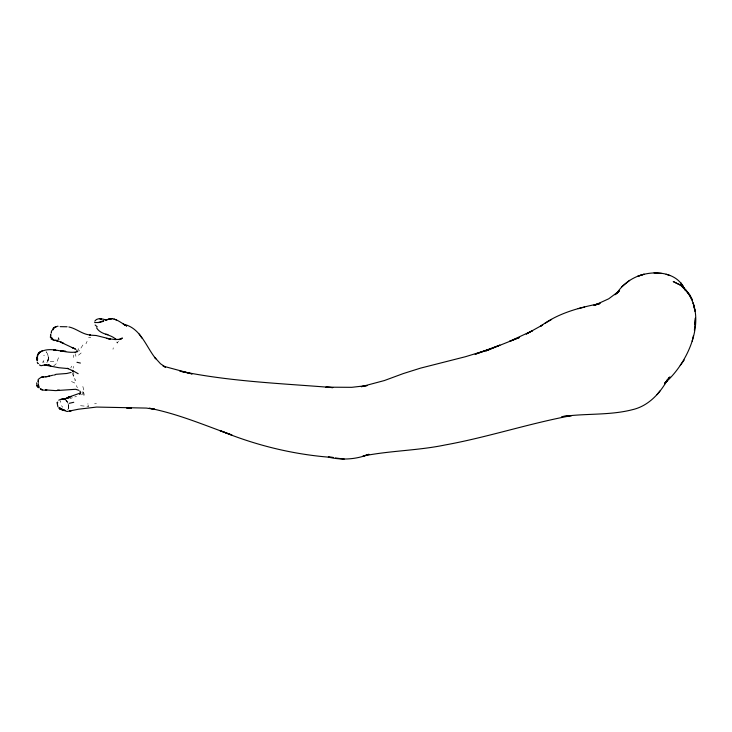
<?xml version="1.0" encoding="UTF-8"?>
<svg xmlns="http://www.w3.org/2000/svg" width="732" height="732" viewBox="0 0 732 732"><rect width="100%" height="100%" fill="white"/><g stroke="black" fill="none" stroke-linecap="round" stroke-linejoin="round"><path stroke-width="0.55" stroke-dasharray="3.66 2.75" d="M73.694 357.481L73.776 355.047M74.646 379.917L75.671 380.567L73.502 376.431L73.85 373.906L72.77 371.49M73.154 368.196L73.465 366.384M68.488 404.897L68.222 408.987L67.06 410.121L68.222 408.987L68.598 406.882M112.993 349.255L113.277 347.828M58.487 357.719L56.254 363.731L53.711 365.854M42.218 362.166L43.435 361.855L43.865 360.483M72.422 397.732L70.162 398.537M85.964 343.784L87.09 341.368M70.766 367.986L71.709 366.146M81.609 394.877L82.377 393.523L84.491 396.433L83.906 393.45L81.792 389.461M82.899 345.001L79.019 351.113L78.48 348.615M43.728 355.752L44.323 355.166M118.602 341.396L117.202 342.64L117.742 342.128L117.33 344.397L116.791 341.972M78.516 355.185L81.17 352.961M60.838 400.797L60.18 401.319L60.472 402.38M74.756 396.945L76.503 396.405M53.884 361.398L49.556 361.571M94.593 403.799L96.414 403.68M80.538 405.711L88.773 406.516L86.962 403.35L88.142 404M88.545 337.708L90.805 337.662M71.48 381.518L76.961 384.016M62.696 407.239L61.515 405.693M65.276 399.434L67.124 401.154L68.369 403.899M65.304 399.626L67.088 401.319L65.422 399.681M82.222 391.849L83.906 393.45M43.435 361.855L44.002 362.441M65.971 400.239L67.811 403.167M77.382 387.722L76.338 385.572M72.294 373.238L73.502 376.431M82.835 386.487L84.244 391.51M75.506 354.068L75.918 356.383M68.186 404.064L68.598 406.901M48.385 357.555L47.928 361.041L48.394 357.564L47.672 354.142L46.125 351.79C48.916 354.755 49.218 359.714 46.674 362.916L47.809 361.059L48.394 357.564"/><path stroke-width="1.1" d="M57.608 402.042L57.636 402.81M37.533 360.217L37.552 357.994M36.627 382.882L37.039 385.791L38.192 387.036M38.384 381.948L38.284 380.814L38.403 381.262M368.891 454.334L362.999 456.045C390.019 450.628 417.945 450.619 445.01 444.992C487.787 437.242 529.19 423.398 571.875 415.529L561.847 416.654C585.271 413.168 609.463 415.639 632.512 409.664C648.515 405.986 660.081 393.258 667.712 379.396L664.949 383.669L667.547 379.908L665.004 382.955C690.77 360.391 711.33 310.35 679.781 284.373L686.662 291.336M50.599 336.253L50.847 334.798M694.384 330.205L695.217 322.528M57.005 402.408L57.919 406.791M37.789 355.688L36.838 358.772L37.058 360.473L37.451 355.386M36.838 358.772L37.14 357.042M50.682 334.588L50.362 337.415M692.188 341.149L693.405 335.768M80.264 392.691L79.77 394.365L80.767 392.16M76.823 349.896L77.18 351.717M51.066 333.261L51.514 331.98M38.128 353.949L37.405 355.642L38.448 353.538M51.322 331.797L51.917 330.388M37.991 354.361L39.006 353.629M664.949 383.669L669.03 377.575M617.103 292.827C623.307 283.458 633.281 276.778 644.187 274.207L637.764 276.33C652.834 270.145 676.029 271.398 683.981 287.996L681.007 282.964M76.338 351.964L77.757 351.433M680.257 365.369L684.21 360.025M75.176 352.769L75.735 352.019C63.986 353.977 49.419 345.01 38.842 353.099L40.315 351.781L38.668 353.245M94.785 321.147C96.99 317.523 101.931 318.749 105.252 319.728M657.025 394.658L659.962 390.97M38.101 379.496L40.955 377.373L46.93 376.623M52.841 330.022L53.271 329.482M665.004 382.955L670.027 376.943L668.792 378.426M616.353 293.788L618.448 291.409L614.926 294.749L619.556 290.695L608.713 298.802L595.189 304.997L600.121 303.277L593.881 305.244L599.481 303.688C578.71 307.687 557.921 313.314 540.655 326.17L542.641 324.935L526.216 334.039L532.576 330.672L509.481 341.396L519.574 337.434L485.911 350.884L499.901 345.138L475.141 354.251L489.735 349.301L465.461 356.713L420.561 368.123L403.35 373.549L384.346 380.558L361.324 386.688L367.144 385.554L351.772 387.32L325.868 387.164L332.804 387.612C281.756 383.449 230.187 381.601 179.926 371.133L192.168 373.924L163.08 366.11L165.514 367.162L160.491 363.74L154.69 357.344L155.834 358.817C145.787 346.428 140.645 327.716 123.269 324.175L126.645 325.868C120.789 322.968 114.869 316.7 107.732 319.344M52.622 329.217L53.839 328.577M120.954 338.943L120.268 339.529L122.372 338.019L118.996 339.639L120.469 339.236L115.299 339.575L106.405 338.422M38.512 363.347L37.78 363.584L37.231 362.065M621.779 286.743L629.63 280.347M551.635 319.436L545.166 323.251M54.461 327.497L56.474 326.481L53.152 328.311M40.681 351.57L42.364 350.637M58.743 400.166L62.613 398.647L65.002 399.242M39.263 352.751L40.498 352.092M53.701 327.918L56.474 326.481M79.614 393.294L67.856 397.43L63.812 399.571L67.582 397.988M103.843 320.643L97.932 322.656M71.132 372.46L66.676 373.494L55.833 374.327M105.664 320.296L107.238 319.811M368.937 454.334C356.017 459.449 341.862 460.373 328.348 457.097L333.435 457.491M103.624 321.257L99.268 322.519M43.7 376.632L41.523 377.291L42.895 376.898M52.741 375.232L48.907 376.221M578.179 308.648L584.63 307.065M69.137 403.332L73.758 402.289M53.711 375.113L55.522 374.711M55.989 340.526L57.581 340.197M333.289 457.518C294.291 454.801 255.898 445.468 219.801 430.498L231.953 435.046C204.731 425.31 177.894 413.8 149.392 408.246L154.736 409.27L146.299 408.081L96.624 407.065L78.516 409.206L67.106 411.503L62.366 409.856L60.436 408.758L63.803 410.268L59.585 407.87L63.776 410.149L60.372 409.215L58.752 407.861M46.994 376.596L49.428 376.157L45.558 376.815M68.351 397.86L69.128 397.741L61.808 399.416L63.336 399.059M70.94 410.771L69.54 410.991L71.507 410.679M56.776 340.645L57.425 340.545M98.921 322.464L94.593 322.574M57.288 326.289L58.048 326.243M72.834 370.401L72.34 370.419L78.168 373.713M44.606 364.984L41.065 365.726L39.391 364.92M60.161 326.655L67.088 326.765M55.248 340.316L57.709 340.938L54.305 339.996M72.77 371.49L72.843 371.847M72.633 370.712L67.39 368.342L68.341 368.608L58.862 367.72L45.64 365.195L48.797 365.387M45.64 365.195L47.864 365.341L44.359 365.012M661.911 273.457L654.033 272.899M343.034 458.964L344.113 459.101L335.485 457.967M105.454 319.793L106.881 319.976M108.245 338.715L110.349 339.017L96.24 335.521L89.487 335.082L90.503 334.991C82.588 334.634 76.54 328.522 68.872 326.975M64.443 410.268L65.066 410.377L61.808 409.627L63.776 410.149M76.979 362.294L80.383 363.063M78.891 390.293L75.597 389.287L55.614 390.623L45.695 389.909C49.904 389.863 41.376 390.952 40.443 389.04L42.483 389.671L40.443 389.04M666.111 274.262L669.936 275.571M75.433 349.1L60.591 342.137L62.54 342.695L55.98 340.38M54.25 340.59L50.966 338.898M116.324 319.985L114.027 319.079M61.589 342.42L63.684 343.29M73.859 348.24L72.221 347.544L75.314 349.008M124.943 325.017L126.645 325.868M38.741 387.301L37.231 385.856L38.274 387.1M97.246 326.875L95.151 324.99M689.343 294.291L692.381 300.047L689.343 294.291L685.628 289.643M96.56 327.817C100.897 335.119 110.441 333.819 115.985 339.428L115.656 338.861M51.45 337.589L53.152 339.648L50.984 337.013M59.338 408.154L59.768 408.767M688.446 293.623L683.651 287.566L685.463 290.32L682.316 285.169M141.88 338.056L139.208 334.03M59.347 408.108L60.372 409.215L59.594 408.474M79.925 391.098L80.145 391.757M39.061 387.942L38.512 385.123M58.468 337.937L58.862 339.74M38.695 386.954L38.293 383.605M38.22 382.205L38.156 380.365M695.208 321.028L695.016 324.331L695.4 317.963L695.208 321.028M70.181 396.744L68.222 397.311L71.15 396.57L70.181 396.744M109.526 319.015L108.729 319.161L112.014 318.63L109.526 319.015M59.521 390.376L57.252 390.321L59.466 390.348M130.461 408.117L126.654 407.989L131.293 408.145L130.461 408.117M63.849 351.25L60.619 351.067L65.734 351.36L63.849 351.25M55.001 350.097L53.701 349.978L55.98 350.472L55.001 350.097M107.769 334.542L105.628 334.332L107.741 334.551M100.485 318.795L99.671 318.667L101.528 318.978L100.485 318.795M679.808 284.821L673.321 281.6L679.808 284.821M50.782 366.073L48.733 364.838L50.782 366.073M38 386.871L37.039 385.791L38 386.871M694.384 307.989L693.186 302.938L695.071 311.274L694.384 307.989"/></g></svg>
